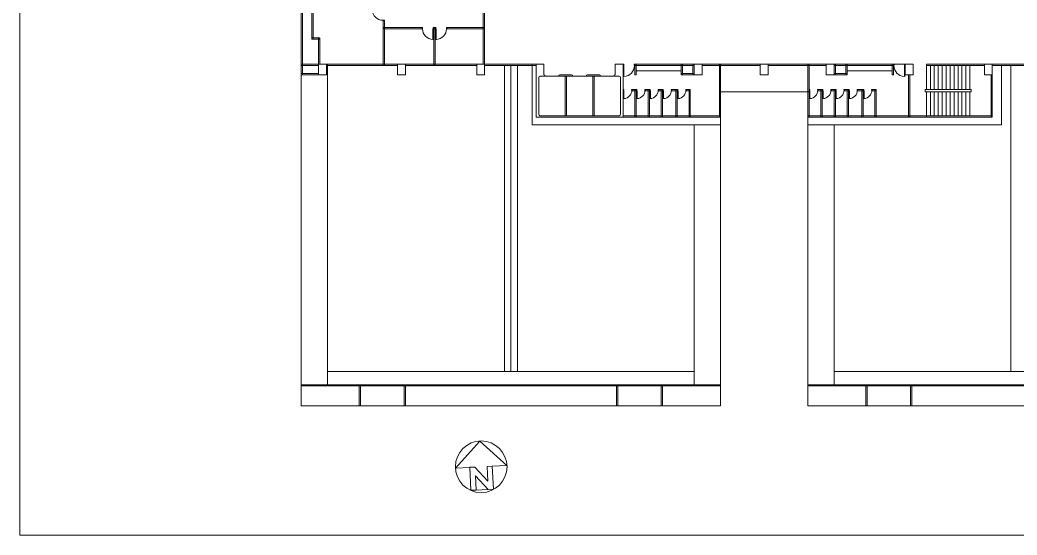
# Model space of a CAD drawing. Header units: metres. Extents: x 311 to 430, y 278 to 360.
# Drawn here: x 311.3 to 386.9, y 278.1 to 317.1 of the extents above; entities that cross this region are included whole.
import ezdxf

# ---------------------------------------------------------------- set-up
doc = ezdxf.new("R2010")
doc.units = ezdxf.units.M
doc.header["$MEASUREMENT"] = 0
doc.layers.add('BODR', color=13, linetype='Continuous')
doc.layers.add('DOOR', color=7, linetype='Continuous')

msp = doc.modelspace()

# ---------------------------------------------------------------- linework, layer by layer
at = {"color": 8, "linetype": 'ByBlock', "lineweight": 5}
for p, q in [((332.59, 312.979), (332.59, 343.979)), ((332.69, 313.779), (332.69, 343.979)), ((333.39, 318.079), (333.39, 315.679)), ((333.49, 318.079), (333.49, 315.679)), ((346.39, 317.979), (346.39, 313.779)), ((346.49, 317.979), (346.49, 313.779)), ((338.79, 313.679), (338.79, 317.119)), ((338.89, 313.679), (338.89, 317.129)), ((341.79, 316.579), (338.79, 316.579)), ((341.78, 316.479), (338.79, 316.479)), ((342.79, 316.579), (342.59, 316.579)), ((342.78, 316.479), (342.6, 316.479)), ((342.64, 316.579), (342.64, 313.679)), ((342.74, 316.579), (342.74, 313.679)), ((346.49, 316.579), (343.59, 316.579)), ((346.49, 316.479), (343.6, 316.479)), ((333.99, 315.779), (333.39, 315.779)), ((333.99, 315.679), (333.39, 315.679)), ((333.89, 315.779), (333.89, 313.779)), ((333.99, 315.779), (333.99, 313.779)), ((332.59, 312.979), (332.59, 313.779)), ((333.99, 313.779), (332.59, 313.779)), ((332.69, 312.979), (332.69, 313.779)), ((333.89, 312.979), (333.89, 313.779)), ((333.89, 313.779), (334.49, 313.779)), ((333.99, 313.779), (350.39, 313.779)), ((334.49, 313.779), (334.49, 312.979)), ((334.59, 313.779), (334.59, 289.379)), ((339.89, 312.979), (339.89, 313.779)), ((339.89, 313.779), (340.49, 313.779)), ((340.49, 313.779), (340.49, 312.979)), ((345.89, 312.979), (345.89, 313.779)), ((345.89, 313.779), (346.49, 313.779)), ((346.49, 313.779), (346.49, 312.979)), ((350.09, 313.779), (350.09, 309.179)), ((350.39, 312.979), (350.39, 313.779)), ((350.39, 313.779), (350.99, 313.779)), ((350.39, 313.779), (350.39, 309.779)), ((350.99, 313.779), (350.99, 312.979)), ((356.39, 312.979), (356.39, 313.779)), ((356.39, 313.779), (356.99, 313.779)), ((356.39, 313.779), (357.04, 313.779)), ((356.99, 313.779), (356.99, 312.979)), ((356.99, 313.779), (356.99, 309.779)), ((357.89, 313.779), (362.99, 313.779)), ((357.99, 312.979), (357.99, 313.779)), ((361.39, 312.979), (361.39, 313.779)), ((361.49, 312.979), (361.49, 313.779)), ((362.29, 313.779), (362.29, 312.979)), ((362.39, 313.779), (362.39, 312.979)), ((362.39, 312.979), (362.39, 313.779)), ((362.39, 313.779), (362.99, 313.779)), ((367.39, 313.779), (362.99, 313.779)), ((362.99, 313.779), (362.99, 312.979)), ((364.29, 309.779), (364.29, 313.779)), ((364.39, 309.779), (364.39, 313.779)), ((367.39, 312.979), (367.39, 313.779)), ((367.39, 313.779), (367.99, 313.779)), ((372.39, 313.779), (367.99, 313.779)), ((367.99, 313.779), (367.99, 312.979)), ((370.99, 309.779), (370.99, 313.779)), ((371.09, 309.779), (371.09, 313.779)), ((372.39, 312.979), (372.39, 313.779)), ((372.39, 313.779), (372.99, 313.779)), ((372.99, 312.979), (372.99, 313.779)), ((372.99, 313.779), (378.32, 313.779)), ((372.99, 313.779), (372.99, 312.979)), ((373.09, 312.979), (373.09, 313.779)), ((373.89, 313.779), (373.89, 312.979)), ((373.99, 313.779), (373.99, 312.979)), ((377.39, 312.979), (377.39, 313.779)), ((378.34, 313.779), (378.99, 313.779)), ((378.39, 312.979), (378.39, 313.779)), ((378.39, 313.779), (378.99, 313.779)), ((378.99, 313.779), (378.99, 312.979)), ((379.99, 313.779), (401.49, 313.779)), ((379.99, 311.879), (379.99, 313.779)), ((384.39, 312.979), (384.39, 313.779)), ((384.39, 313.779), (384.99, 313.779)), ((384.99, 309.779), (384.99, 313.779)), ((384.99, 313.779), (384.99, 312.979)), ((333.89, 313.679), (332.59, 313.679)), ((333.89, 313.079), (332.59, 313.079)), ((334.49, 313.679), (339.89, 313.679)), ((340.49, 313.679), (345.89, 313.679)), ((346.49, 313.679), (350.39, 313.679)), ((347.99, 290.479), (347.99, 313.679)), ((348.49, 290.479), (348.49, 313.679)), ((348.99, 290.479), (348.99, 313.679)), ((356.99, 313.679), (357.03, 313.679)), ((357.85, 313.679), (362.39, 313.679)), ((357.89, 313.679), (357.89, 312.979)), ((357.99, 313.279), (361.39, 313.279)), ((362.39, 313.079), (361.39, 313.079)), ((367.39, 313.679), (362.99, 313.679)), ((372.39, 313.679), (367.99, 313.679)), ((372.99, 313.679), (377.53, 313.679)), ((373.99, 313.079), (372.99, 313.079)), ((373.99, 313.279), (377.39, 313.279)), ((377.49, 313.679), (377.49, 312.979)), ((378.35, 313.679), (378.39, 313.679)), ((379.99, 313.679), (384.39, 313.679)), ((380.29, 311.879), (380.29, 313.679)), ((380.59, 311.879), (380.59, 313.679)), ((380.89, 311.879), (380.89, 313.679)), ((381.19, 311.879), (381.19, 313.679)), ((381.49, 311.879), (381.49, 313.679)), ((381.79, 311.879), (381.79, 313.679)), ((382.09, 311.879), (382.09, 313.679)), ((382.39, 311.879), (382.39, 313.679)), ((382.69, 311.879), (382.69, 313.679)), ((382.99, 311.879), (382.99, 313.679)), ((383.29, 311.879), (383.29, 313.679)), ((384.99, 313.679), (388.89, 313.679)), ((385.69, 309.179), (385.69, 313.679)), ((386.39, 290.479), (386.39, 313.679)), ((333.99, 312.979), (332.59, 312.979)), ((332.59, 312.979), (332.59, 287.879)), ((334.49, 312.979), (333.89, 312.979)), ((340.49, 312.979), (339.89, 312.979)), ((346.49, 312.979), (345.89, 312.979)), ((350.59, 312.779), (350.59, 309.979)), ((350.69, 312.879), (351.09, 312.879)), ((351.09, 312.879), (351.09, 312.879)), ((351.09, 312.879), (356.29, 312.879)), ((352.09, 312.879), (353.19, 312.879)), ((352.09, 312.879), (352.09, 312.879)), ((352.19, 312.979), (353.09, 312.979)), ((352.59, 312.879), (352.59, 309.879)), ((352.69, 312.879), (352.69, 309.879)), ((353.19, 312.879), (353.19, 312.879)), ((354.19, 312.879), (355.29, 312.879)), ((354.19, 312.879), (354.19, 312.879)), ((354.29, 312.979), (355.19, 312.979)), ((354.69, 312.879), (354.69, 309.879)), ((354.79, 312.879), (354.79, 309.879)), ((355.29, 312.879), (355.29, 312.879)), ((356.29, 312.879), (356.69, 312.879)), ((356.29, 312.879), (356.29, 312.879)), ((356.79, 312.779), (356.79, 309.979)), ((357.89, 312.979), (357.99, 312.979)), ((362.39, 312.979), (361.39, 312.979)), ((362.99, 312.979), (362.39, 312.979)), ((367.99, 312.979), (367.39, 312.979)), ((372.99, 312.979), (372.39, 312.979)), ((372.99, 312.979), (373.99, 312.979)), ((377.49, 312.979), (377.39, 312.979)), ((378.99, 312.979), (378.39, 312.979)), ((378.64, 312.979), (378.64, 309.779)), ((378.74, 312.979), (378.74, 309.779)), ((384.99, 312.979), (384.39, 312.979)), ((384.89, 309.779), (384.89, 312.979)), ((356.99, 311.879), (356.99, 309.779)), ((357.64, 311.879), (358.04, 311.879)), ((357.65, 311.779), (358.03, 311.779)), ((357.89, 311.879), (358.04, 311.879)), ((357.89, 309.779), (357.89, 311.879)), ((357.89, 311.779), (358.03, 311.779)), ((357.99, 309.779), (357.99, 311.879)), ((358.64, 311.879), (359.04, 311.879)), ((358.65, 311.779), (359.03, 311.779)), ((358.89, 311.879), (359.04, 311.879)), ((358.89, 309.779), (358.89, 311.879)), ((358.89, 311.779), (359.03, 311.779)), ((358.99, 309.779), (358.99, 311.879)), ((359.64, 311.879), (360.04, 311.879)), ((359.65, 311.779), (360.03, 311.779)), ((359.89, 311.879), (359.89, 309.779)), ((359.99, 311.879), (359.99, 309.779)), ((360.64, 311.879), (361.14, 311.879)), ((360.65, 311.779), (361.13, 311.779)), ((360.99, 311.879), (360.99, 309.779)), ((361.09, 311.879), (361.09, 309.779)), ((361.74, 311.879), (362.09, 311.879)), ((361.75, 311.779), (362.09, 311.779)), ((361.99, 311.879), (361.99, 309.779)), ((362.09, 311.879), (362.09, 309.779)), ((371.09, 311.679), (364.29, 311.679)), ((371.09, 309.779), (371.09, 311.879)), ((371.74, 311.879), (372.14, 311.879)), ((371.75, 311.779), (372.13, 311.779)), ((371.99, 311.879), (372.14, 311.879)), ((371.99, 309.779), (371.99, 311.879)), ((371.99, 311.779), (372.13, 311.779)), ((372.09, 309.779), (372.09, 311.879)), ((372.74, 311.879), (373.14, 311.879)), ((372.75, 311.779), (373.13, 311.779)), ((372.99, 311.879), (373.14, 311.879)), ((372.99, 309.779), (372.99, 311.879)), ((372.99, 311.779), (373.13, 311.779)), ((373.09, 309.779), (373.09, 311.879)), ((373.74, 311.879), (374.14, 311.879)), ((373.75, 311.779), (374.13, 311.779)), ((373.99, 311.879), (373.99, 309.779)), ((374.09, 311.879), (374.09, 309.779)), ((374.74, 311.879), (375.24, 311.879)), ((374.75, 311.779), (375.23, 311.779)), ((375.09, 311.879), (375.09, 309.779)), ((375.19, 311.879), (375.19, 309.779)), ((375.84, 311.879), (376.19, 311.879)), ((375.85, 311.779), (376.19, 311.779)), ((376.09, 311.879), (376.09, 309.779)), ((376.19, 311.879), (376.19, 309.779)), ((379.89, 311.679), (379.89, 311.879)), ((383.39, 311.879), (379.89, 311.879)), ((383.39, 311.679), (379.89, 311.679)), ((379.99, 309.779), (379.99, 311.679)), ((380.29, 309.879), (380.29, 311.679)), ((380.59, 309.879), (380.59, 311.679)), ((380.89, 309.879), (380.89, 311.679)), ((381.19, 309.879), (381.19, 311.679)), ((381.49, 309.879), (381.49, 311.679)), ((381.79, 309.879), (381.79, 311.679)), ((382.09, 309.879), (382.09, 311.679)), ((382.39, 309.879), (382.39, 311.679)), ((382.69, 309.879), (382.69, 311.679)), ((382.99, 309.879), (382.99, 311.679)), ((383.29, 309.879), (383.29, 311.679)), ((383.39, 311.679), (383.39, 311.879)), ((350.39, 309.779), (362.99, 309.779)), ((350.69, 309.879), (356.69, 309.879)), ((356.99, 309.879), (362.99, 309.879)), ((362.99, 309.879), (364.39, 309.879)), ((362.99, 309.779), (364.39, 309.779)), ((364.39, 309.779), (364.39, 287.879)), ((370.99, 309.879), (372.39, 309.879)), ((370.99, 309.779), (372.39, 309.779)), ((370.99, 309.779), (370.99, 287.879)), ((372.39, 309.879), (384.99, 309.879)), ((372.39, 309.779), (384.99, 309.779)), ((350.09, 309.179), (364.39, 309.179)), ((362.39, 309.179), (362.39, 289.379)), ((370.99, 309.179), (385.69, 309.179)), ((372.99, 309.179), (372.99, 289.379)), ((334.59, 290.479), (362.39, 290.479)), ((372.99, 290.479), (400.79, 290.479)), ((332.59, 289.479), (364.39, 289.479)), ((332.59, 289.379), (364.39, 289.379)), ((336.99, 289.379), (336.99, 287.879)), ((337.09, 289.379), (337.09, 287.879)), ((340.39, 289.379), (340.39, 287.879)), ((340.49, 289.379), (340.49, 287.879)), ((356.49, 289.379), (356.49, 287.879)), ((356.59, 289.379), (356.59, 287.879)), ((359.89, 289.379), (359.89, 287.879)), ((359.99, 289.379), (359.99, 287.879)), ((370.99, 289.479), (402.79, 289.479)), ((370.99, 289.379), (402.79, 289.379)), ((375.39, 289.379), (375.39, 287.879)), ((375.49, 289.379), (375.49, 287.879)), ((378.79, 289.379), (378.79, 287.879)), ((378.89, 289.379), (378.89, 287.879)), ((332.59, 287.879), (364.39, 287.879)), ((370.99, 287.879), (402.79, 287.879)), ((346.131, 285.203), (344.275, 283.145)), ((348.187, 283.357), (346.131, 285.203)), ((345.362, 283.204), (344.275, 283.145)), ((345.745, 283.229), (345.361, 283.209)), ((345.361, 283.209), (345.456, 281.466)), ((345.456, 281.466), (345.362, 283.192)), ((346.738, 282.161), (345.745, 283.229)), ((346.677, 283.28), (347.072, 283.301)), ((346.738, 282.161), (346.677, 283.28)), ((347.072, 283.297), (348.187, 283.357)), ((347.166, 281.559), (347.072, 283.301)), ((345.793, 282.57), (345.851, 281.488)), ((345.793, 282.57), (346.77, 281.537)), ((345.851, 281.488), (345.456, 281.466)), ((345.851, 281.488), (346.77, 281.537)), ((346.77, 281.537), (347.166, 281.559))]:
    msp.add_line(p, q, dxfattribs=at)
for points in [[(357.03, 311.179), (357.06, 311.179), (357.06, 311.779), (357.03, 311.779)], [(358.03, 311.179), (358.06, 311.179), (358.06, 311.779), (358.03, 311.779)], [(359.03, 311.179), (359.06, 311.179), (359.06, 311.779), (359.03, 311.779)], [(360.03, 311.179), (360.06, 311.179), (360.06, 311.779), (360.03, 311.779)], [(361.13, 311.179), (361.16, 311.179), (361.16, 311.779), (361.13, 311.779)], [(371.13, 311.179), (371.16, 311.179), (371.16, 311.779), (371.13, 311.779)], [(372.13, 311.179), (372.16, 311.179), (372.16, 311.779), (372.13, 311.779)], [(373.13, 311.179), (373.16, 311.179), (373.16, 311.779), (373.13, 311.779)], [(374.13, 311.179), (374.16, 311.179), (374.16, 311.779), (374.13, 311.779)], [(375.23, 311.179), (375.26, 311.179), (375.26, 311.779), (375.23, 311.779)]]:
    msp.add_lwpolyline(points, close=True, dxfattribs=at)
msp.add_circle((346.231, 283.251), 1.959, dxfattribs=at)
for centre, radius, start, end in [((350.69, 312.779), 0.1, 90, 180), ((350.99, 312.879), 0.1, 0, 90), ((352.19, 312.879), 0.1, 90, 180), ((353.09, 312.879), 0.1, 0, 90), ((354.29, 312.879), 0.1, 90, 180), ((355.19, 312.879), 0.1, 0, 90), ((356.39, 312.879), 0.1, 90, 180), ((356.69, 312.779), 0.1, 0, 90), ((357.03, 311.799), 0.621, 272.80928, 1.84635), ((358.03, 311.799), 0.621, 272.80928, 1.84635), ((359.03, 311.799), 0.621, 272.80928, 1.84635), ((360.03, 311.799), 0.621, 272.80928, 1.84635), ((361.13, 311.799), 0.621, 272.80928, 1.84635), ((371.13, 311.799), 0.621, 272.80928, 1.84635), ((372.13, 311.799), 0.621, 272.80928, 1.84635), ((373.13, 311.799), 0.621, 272.80928, 1.84635), ((374.13, 311.799), 0.621, 272.80928, 1.84635), ((375.23, 311.799), 0.621, 272.80928, 1.84635), ((350.69, 309.979), 0.1, 180, 270), ((356.69, 309.979), 0.1, 270, 360)]:
    msp.add_arc(centre, radius, start, end, dxfattribs=at)
at = {"layer": 'BODR', "color": 8, "linetype": 'ByBlock', "lineweight": 5}
msp.add_lwpolyline([(311.256, 278.072), (430.056, 278.072), (430.056, 359.972), (311.256, 359.972)], close=True, dxfattribs=at)
at = {"layer": 'DOOR', "color": 8, "linetype": 'ByBlock', "lineweight": 5}
for points in [[(338.84, 317.129), (338.83, 317.129), (338.83, 317.119), (338.79, 317.119), (338.79, 317.079), (338.89, 317.079), (338.89, 317.129), (338.83, 317.129)], [(341.79, 316.529), (341.79, 316.519), (341.78, 316.519), (341.78, 316.479), (341.74, 316.479), (341.74, 316.579), (341.79, 316.579), (341.79, 316.519)], [(342.6, 315.659), (342.57, 315.659), (342.57, 316.479), (342.6, 316.479)], [(342.6, 316.479), (342.64, 316.479), (342.64, 316.579), (342.59, 316.579), (342.59, 316.519), (342.6, 316.519)], [(342.78, 316.479), (342.74, 316.479), (342.74, 316.579), (342.79, 316.579), (342.79, 316.519), (342.78, 316.519)], [(342.78, 315.659), (342.81, 315.659), (342.81, 316.479), (342.78, 316.479)], [(343.59, 316.529), (343.59, 316.519), (343.6, 316.519), (343.6, 316.479), (343.64, 316.479), (343.64, 316.579), (343.59, 316.579), (343.59, 316.519)], [(357.03, 313.679), (356.99, 313.679), (356.99, 313.779), (357.04, 313.779), (357.04, 313.719), (357.03, 313.719)], [(357.84, 313.729), (357.84, 313.719), (357.85, 313.719), (357.85, 313.679), (357.89, 313.679), (357.89, 313.779), (357.84, 313.779), (357.84, 313.719)], [(377.54, 313.729), (377.54, 313.719), (377.53, 313.719), (377.53, 313.679), (377.49, 313.679), (377.49, 313.779), (377.54, 313.779), (377.54, 313.719)], [(378.35, 313.679), (378.39, 313.679), (378.39, 313.779), (378.34, 313.779), (378.34, 313.719), (378.35, 313.719)], [(357.03, 312.859), (357.06, 312.859), (357.06, 313.679), (357.03, 313.679)], [(378.35, 312.859), (378.32, 312.859), (378.32, 313.679), (378.35, 313.679)], [(357.03, 311.779), (356.99, 311.779), (356.99, 311.879), (357.04, 311.879), (357.04, 311.819), (357.03, 311.819)], [(357.64, 311.829), (357.64, 311.819), (357.65, 311.819), (357.65, 311.779), (357.69, 311.779), (357.69, 311.879), (357.64, 311.879), (357.64, 311.819)], [(358.03, 311.779), (357.99, 311.779), (357.99, 311.879), (358.04, 311.879), (358.04, 311.819), (358.03, 311.819)], [(358.64, 311.829), (358.64, 311.819), (358.65, 311.819), (358.65, 311.779), (358.69, 311.779), (358.69, 311.879), (358.64, 311.879), (358.64, 311.819)], [(359.03, 311.779), (358.99, 311.779), (358.99, 311.879), (359.04, 311.879), (359.04, 311.819), (359.03, 311.819)], [(359.64, 311.829), (359.64, 311.819), (359.65, 311.819), (359.65, 311.779), (359.69, 311.779), (359.69, 311.879), (359.64, 311.879), (359.64, 311.819)], [(360.03, 311.779), (359.99, 311.779), (359.99, 311.879), (360.04, 311.879), (360.04, 311.819), (360.03, 311.819)], [(360.64, 311.829), (360.64, 311.819), (360.65, 311.819), (360.65, 311.779), (360.69, 311.779), (360.69, 311.879), (360.64, 311.879), (360.64, 311.819)], [(361.13, 311.779), (361.09, 311.779), (361.09, 311.879), (361.14, 311.879), (361.14, 311.819), (361.13, 311.819)], [(361.74, 311.829), (361.74, 311.819), (361.75, 311.819), (361.75, 311.779), (361.79, 311.779), (361.79, 311.879), (361.74, 311.879), (361.74, 311.819)], [(371.13, 311.779), (371.09, 311.779), (371.09, 311.879), (371.14, 311.879), (371.14, 311.819), (371.13, 311.819)], [(371.74, 311.829), (371.74, 311.819), (371.75, 311.819), (371.75, 311.779), (371.79, 311.779), (371.79, 311.879), (371.74, 311.879), (371.74, 311.819)], [(372.13, 311.779), (372.09, 311.779), (372.09, 311.879), (372.14, 311.879), (372.14, 311.819), (372.13, 311.819)], [(372.74, 311.829), (372.74, 311.819), (372.75, 311.819), (372.75, 311.779), (372.79, 311.779), (372.79, 311.879), (372.74, 311.879), (372.74, 311.819)], [(373.13, 311.779), (373.09, 311.779), (373.09, 311.879), (373.14, 311.879), (373.14, 311.819), (373.13, 311.819)], [(373.74, 311.829), (373.74, 311.819), (373.75, 311.819), (373.75, 311.779), (373.79, 311.779), (373.79, 311.879), (373.74, 311.879), (373.74, 311.819)], [(374.13, 311.779), (374.09, 311.779), (374.09, 311.879), (374.14, 311.879), (374.14, 311.819), (374.13, 311.819)], [(374.74, 311.829), (374.74, 311.819), (374.75, 311.819), (374.75, 311.779), (374.79, 311.779), (374.79, 311.879), (374.74, 311.879), (374.74, 311.819)], [(375.23, 311.779), (375.19, 311.779), (375.19, 311.879), (375.24, 311.879), (375.24, 311.819), (375.23, 311.819)], [(375.84, 311.829), (375.84, 311.819), (375.85, 311.819), (375.85, 311.779), (375.89, 311.779), (375.89, 311.879), (375.84, 311.879), (375.84, 311.819)]]:
    msp.add_lwpolyline(points, close=True, dxfattribs=at)
for centre, start, end in [((338.79, 317.939), 182.09665, 270), ((342.6, 316.479), 180, 267.90335), ((342.78, 316.479), 272.09665, 0), ((357.03, 313.679), 272.09665, 0), ((378.35, 313.679), 180, 267.90335)]:
    msp.add_arc(centre, 0.82, start, end, dxfattribs=at)

doc.saveas('drawing.dxf')
